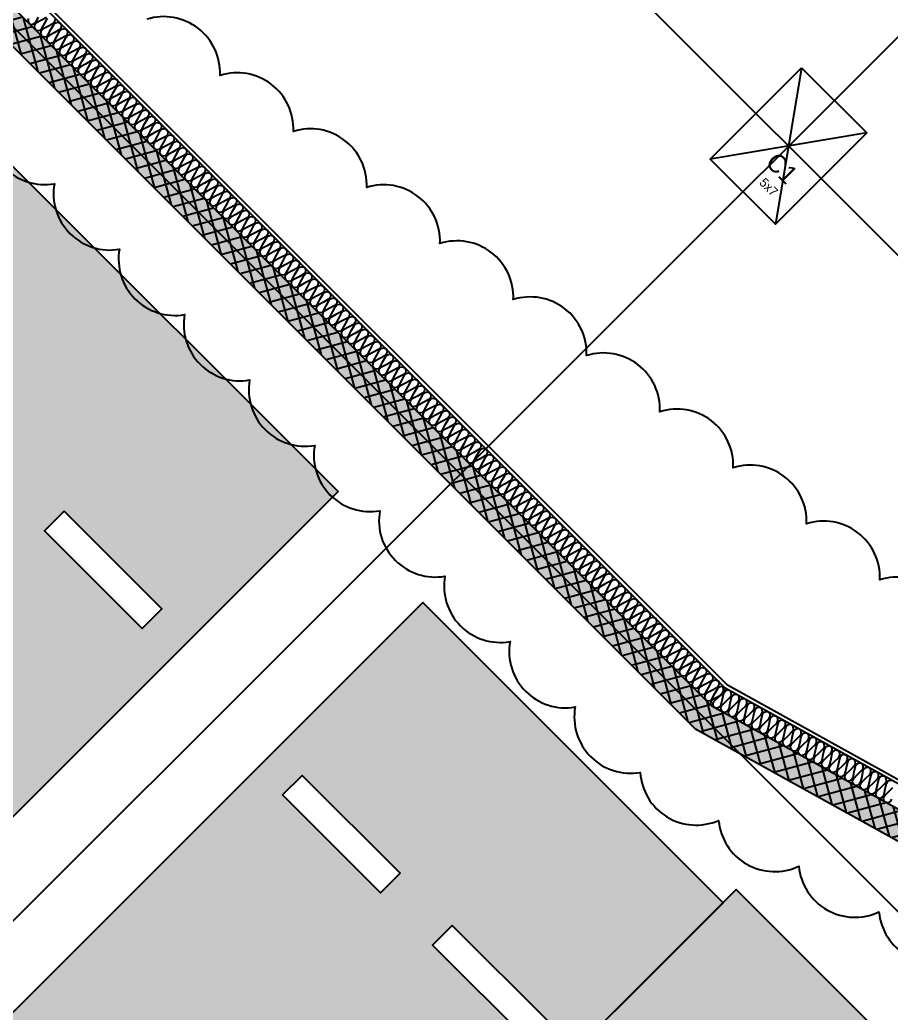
# Model space of a CAD drawing. Header units: millimetres. Extents: x -21000 to 567700, y 435000 to 850800.
# Drawn here: x 254553 to 259273, y 565838 to 571222 of the extents above; entities that cross this region are included whole.
import ezdxf
from ezdxf.xclip import XClip

# ---------------------------------------------------------------- set-up
doc = ezdxf.new("R2010")
doc.units = ezdxf.units.MM
doc.header["$LTSCALE"] = 700
doc.header["$XCLIPFRAME"] = 2
doc.linetypes.add('AB_Pbase$0$주차장기둥$0$CEN', pattern=[62, 60, -1, 0, -1])
doc.linetypes.add('HIDDEN', pattern=[9.525, 6.35, -3.175])
doc.layers.get('0').update_dxf_attribs({"color": 2})
doc.layers.get('Defpoints').update_dxf_attribs({"color": 171})
for name, color, linetype in [('AB_Pbase$0$AA-XXXX-CNTL', 1, 'Continuous'), ('AB_Pbase$0$ELE8', 8, 'Continuous'), ('AB_Pbase$0$FIN', 6, 'Continuous'), ('AB_Pbase$0$INS', 8, 'Continuous'), ('AB_Pbase$0$WAL', 3, 'Continuous'), ('AB_Pbase$0$경량벽체 세대창고 모듈', 4, 'HIDDEN'), ('AB_Pbase$0$주차-sol', 254, 'Continuous'), ('AB_Pbase$0$주차-일반', 9, 'Continuous'), ('AB_Pbase$0$주차-확장', 7, 'Continuous'), ('AB_Pbase$0$주차장기둥$0$CEN_P', 244, 'AB_Pbase$0$주차장기둥$0$CEN')]:
    doc.layers.add(name, color=color, linetype=linetype)
doc.layers.add('AB_Pbase$0$주차장기둥$0$DEFPOINT', color=247, linetype='Continuous', plot=False)
doc.styles.add('AB_Pbase$0$주차장기둥$0$맑은 고딕', font='')
doc.styles.get('AB_Pbase$0$주차장기둥$0$맑은 고딕').set_extended_font_data('Dotum')

# ---------------------------------------------------------------- blocks, each defined once
blk = doc.blocks.new('AB_Pbase$0$주차장기둥$0$cen 2bl 지하')
at = {"layer": 'AB_Pbase$0$주차장기둥$0$CEN_P', "color": 54}
for p, q in [((-130482.6, 82128.7), (39239.4, 33413)), ((-23918.9, 66627), (-42086.9, 3331.1))]:
    blk.add_line(p, q, dxfattribs=at)
blk = doc.blocks.new('AB_Pbase$0$주차장기둥$0$p기둥 5x7')
blk.add_lwpolyline([(-250, 350), (250, 350), (250, -350), (-250, -350)], close=True)
at = {"layer": 'AB_Pbase$0$주차장기둥$0$DEFPOINT'}
for p, q in [((250, 350), (-250, -350)), ((-250, 350), (250, -350))]:
    blk.add_line(p, q, dxfattribs=at)
at = {"layer": 'AB_Pbase$0$주차장기둥$0$DEFPOINT', "color": 6, "style": 'AB_Pbase$0$주차장기둥$0$맑은 고딕'}
for s, height, p in [('C1', 100, (-24.4, -160.2)), ('5x7', 50, (28.8, -258.5))]:
    blk.add_text(s, height=height, rotation=0, dxfattribs=at).set_placement(p)
blk = doc.blocks.new('AB_Pbase$0$주차장기둥')
for name, p, rotation in [('AB_Pbase$0$주차장기둥$0$cen 2bl 지하', (36991.8, -11666.7), 1.99999810188403), ('AB_Pbase$0$주차장기둥$0$p기둥 5x7', (7250.6, 40016.6), 345.9848215677913)]:
    blk.add_blockref(name, p, dxfattribs=dict(rotation=rotation))
blk = doc.blocks.new('AB_Pbase$0$주차일반')
at = {"layer": 'AB_Pbase$0$주차-sol'}
h = blk.add_hatch(color=254, dxfattribs=at)
h.dxf.hatch_style = 1
h.paths.add_polyline_path([(0, 0), (-2300, 0), (-2300, -5000), (0, -5000)])
h.paths.add_polyline_path([(-200, -3725), (-200, -3875), (-950, -3875), (-950, -3725)], flags=16)
h.paths.add_polyline_path([(-1350, -3725), (-1350, -3875), (-2100, -3875), (-2100, -3725)], flags=16)
at = {"layer": 'AB_Pbase$0$주차-일반', "color": 6}
for points in [[(0, 0), (0, -5000), (-2300, -5000), (-2300, 0)], [(-1350, -3875), (-1350, -3725), (-2100, -3725), (-2100, -3875)], [(-950, -3875), (-950, -3725), (-200, -3725), (-200, -3875)]]:
    blk.add_lwpolyline(points, close=True, dxfattribs=at)
blk = doc.blocks.new('AB_Pbase$0$주차확장')
at = {"layer": 'AB_Pbase$0$주차-sol'}
h = blk.add_hatch(color=252, dxfattribs=at)
h.paths.add_polyline_path([(1525, -3825), (2275, -3825), (2275, -3975), (1525, -3975)], flags=16)
edge = h.paths.add_edge_path()
edge.add_line((0, -5100), (2500, -5100))
edge.add_line((2500, -5100), (2500, 0))
edge.add_line((2500, 0), (0, 0))
edge.add_line((0, 0), (0, -5100))
h.paths.add_polyline_path([(225, -3975), (225, -3825), (975, -3825), (975, -3975)])
at = {"layer": 'AB_Pbase$0$주차-확장'}
blk.add_lwpolyline([(0, 0), (0, -5100), (2500, -5100), (2500, 0)], close=True, dxfattribs=at)
at = {"layer": 'AB_Pbase$0$주차-확장', "ltscale": 600}
for points in [[(975, -3975), (975, -3825), (225, -3825), (225, -3975)], [(1525, -3975), (1525, -3825), (2275, -3825), (2275, -3975)]]:
    blk.add_lwpolyline(points, close=True, dxfattribs=at)
blk = doc.blocks.new('AB_Pbase$0$pppaaa_1_1')
at = {"layer": 'AB_Pbase$0$주차-일반', "xscale": -1, "rotation": 134.9848186021626}
blk.add_blockref('AB_Pbase$0$주차일반', (254826.4, 562902.4), dxfattribs=at)
at = {"layer": 'AB_Pbase$0$주차-확장', "xscale": -1}
for p, rotation in [((250903, 566827.9), 134.9848194166802), ((254826.4, 562902.4), 134.9848186021626)]:
    blk.add_blockref('AB_Pbase$0$주차확장', p, dxfattribs=dict(at, rotation=rotation))
blk = doc.blocks.new('AB_Pbase')
at = {"layer": 'AB_Pbase$0$ELE8'}
h = blk.add_hatch(dxfattribs=at)
h.set_pattern_fill('NET', color=256, scale=20, angle=15.182184)
h.paths.add_polyline_path([(242568.3, 621077.2), (244588.7, 619957.3), (244661.4, 620088.5), (242509.8, 621281.1), (235027.7, 607783.1), (226424.5, 599184.4), (258210.1, 567381.9), (260268.4, 566241), (260341.1, 566372.2), (258301.3, 567502.9), (226636.7, 599184.4), (235148.7, 607691.9)])
h.paths.add_polyline_path([(247382.1, 630071), (247513.3, 629998.3), (244996.1, 625456.7), (246272.9, 624749), (245110.6, 622652.1), (244979.4, 622724.8), (246069, 624690.5), (244792, 625398.3)])
h.paths.add_polyline_path([(247988.2, 631164.3), (247876.7, 630963.1), (248007.8, 630890.4), (248119.4, 631091.6)])
h.paths.add_polyline_path([(255793.4, 631519.8), (255866.2, 631650.9), (250046.2, 634877.1), (248482.7, 632056.4), (248613.9, 631983.7), (250104.6, 634673.1)])
at = {"layer": 'AB_Pbase$0$경량벽체 세대창고 모듈'}
h = blk.add_hatch(dxfattribs=at)
h.set_pattern_fill('격자1', color=256)
h.set_pattern_definition([(360, (0, 0), (0, 1), []), (90, (0, 0), (-1, -1e-16), [])])
h.paths.add_polyline_path([(242568.3, 621077.2), (242641, 621208.4), (242509.8, 621281.1), (235027.7, 607783.1), (226424.5, 599184.4), (258210.1, 567381.9), (260268.4, 566241), (260341.1, 566372.2), (258301.3, 567502.9), (226636.7, 599184.4), (235148.7, 607691.9)])
h.paths.add_polyline_path([(247382.1, 630071), (247513.3, 629998.3), (244996.1, 625456.7), (246272.9, 624749), (245110.6, 622652.1), (244979.4, 622724.8), (246069, 624690.5), (244792, 625398.3)])
h.paths.add_polyline_path([(247988.2, 631164.3), (247876.7, 630963.1), (248007.8, 630890.4), (248119.4, 631091.6)])
h.paths.add_polyline_path([(255793.4, 631519.8), (255866.2, 631650.9), (250046.2, 634877.1), (248482.7, 632056.4), (248613.9, 631983.7), (250104.6, 634673.1)])
at = {"layer": 'AB_Pbase$0$AA-XXXX-CNTL'}
blk.add_line((263204.2, 562491.4), (221582.1, 604135.4), dxfattribs=at)
at = {"layer": 'AB_Pbase$0$FIN'}
for p, q in [((258374.3, 567599.7), (254615.6, 571360.4)), ((258386.4, 567615.8), (254625.7, 571378.5)), ((260321.5, 566543.2), (258386.4, 567615.8)), ((260329.3, 566516), (258374.3, 567599.7))]:
    blk.add_line(p, q, dxfattribs=at)
at = {"layer": 'AB_Pbase$0$INS'}
for points in [[(254600.2, 571229.8), (254596.8, 571216.2), (254602.7, 571203.5), (254615.5, 571197.5), (254629.9, 571200.1), (254639.2, 571209.4), (254654.1, 571237)], [(254698.6, 571234.8), (254671, 571220), (254643.5, 571205.1), (254634.1, 571195.8), (254630.7, 571182.2), (254636.7, 571169.5), (254649.4, 571163.6), (254663.8, 571166.1), (254673.1, 571175.4), (254688, 571203), (254702.9, 571230.6)], [(254744.4, 571224.6), (254741.9, 571210.2), (254732.6, 571200.9), (254705, 571186), (254677.4, 571171.2), (254668.1, 571161.9), (254664.7, 571148.3), (254670.6, 571135.6), (254683.3, 571129.6), (254697.7, 571132.2), (254707.1, 571141.5), (254721.9, 571169.1), (254736.8, 571196.6), (254746.1, 571206), (254759.7, 571209.4), (254772.4, 571203.4), (254778.4, 571190.7), (254775.8, 571176.3), (254766.5, 571166.9), (254738.9, 571152.1), (254711.3, 571137.2), (254702, 571127.9), (254698.6, 571114.3), (254704.5, 571101.6), (254717.2, 571095.7), (254731.7, 571098.2), (254741, 571107.5), (254755.9, 571135.1), (254770.7, 571162.7), (254780.1, 571172), (254793.6, 571175.4), (254806.4, 571169.5), (254812.3, 571156.7), (254809.8, 571142.3), (254800.4, 571133), (254772.8, 571118.1), (254745.3, 571103.3), (254735.9, 571094), (254732.5, 571080.4), (254738.5, 571067.7), (254751.2, 571061.7), (254765.6, 571064.3), (254774.9, 571073.6), (254789.8, 571101.2), (254804.7, 571128.7), (254814, 571138.1), (254827.6, 571141.5), (254840.3, 571135.5), (254846.2, 571122.8), (254843.7, 571108.4), (254834.3, 571099), (254806.8, 571084.2), (254779.2, 571069.3), (254769.8, 571060), (254766.5, 571046.4), (254772.4, 571033.7), (254785.1, 571027.8), (254799.5, 571030.3), (254808.9, 571039.6), (254823.7, 571067.2), (254838.6, 571094.8), (254847.9, 571104.1), (254861.5, 571107.5), (254874.2, 571101.6), (254880.2, 571088.8), (254877.6, 571074.4), (254868.3, 571065.1), (254840.7, 571050.2), (254813.1, 571035.4), (254803.8, 571026.1), (254800.4, 571012.5), (254806.3, 570999.8), (254819, 570993.8), (254833.5, 570996.4), (254842.8, 571005.7), (254857.7, 571033.3), (254872.5, 571060.8), (254881.9, 571070.2), (254895.4, 571073.6), (254908.2, 571067.6), (254914.1, 571054.9), (254911.5, 571040.5), (254902.2, 571031.1), (254874.6, 571016.3), (254847, 571001.4), (254837.7, 570992.1), (254834.3, 570978.5), (254840.3, 570965.8), (254853, 570959.9), (254867.4, 570962.4), (254876.7, 570971.7), (254891.6, 570999.3), (254906.5, 571026.9), (254915.8, 571036.2), (254929.4, 571039.6), (254942.1, 571033.7), (254948, 571020.9), (254945.5, 571006.5), (254936.1, 570997.2), (254908.6, 570982.3), (254881, 570967.5), (254871.6, 570958.2), (254868.2, 570944.6), (254874.2, 570931.9), (254886.9, 570925.9), (254901.3, 570928.5), (254910.7, 570937.8), (254925.5, 570965.4), (254940.4, 570992.9), (254949.7, 571002.3), (254963.3, 571005.7), (254976, 570999.7), (254982, 570987), (254979.4, 570972.6), (254970.1, 570963.2), (254942.5, 570948.4), (254914.9, 570933.5), (254905.6, 570924.2), (254902.2, 570910.6), (254908.1, 570897.9), (254920.8, 570892), (254935.3, 570894.5), (254944.6, 570903.8), (254959.5, 570931.4), (254974.3, 570959), (254983.7, 570968.3), (254997.2, 570971.7), (255010, 570965.8), (255015.9, 570953), (255013.3, 570938.6), (255004, 570929.3), (254976.4, 570914.4), (254948.8, 570899.6), (254939.5, 570890.3), (254936.1, 570876.7), (254942, 570864), (254954.8, 570858), (254969.2, 570860.6), (254978.5, 570869.9), (254993.4, 570897.5), (255008.2, 570925), (255017.6, 570934.4), (255031.2, 570937.8), (255043.9, 570931.8), (255049.8, 570919.1), (255047.3, 570904.7), (255037.9, 570895.3), (255010.4, 570880.5), (254982.8, 570865.6), (254973.4, 570856.3), (254970, 570842.7), (254976, 570830), (254988.7, 570824.1), (255003.1, 570826.6), (255012.5, 570835.9), (255027.3, 570863.5), (255042.2, 570891.1), (255051.5, 570900.4), (255065.1, 570903.8), (255077.8, 570897.9), (255083.8, 570885.1), (255081.2, 570870.7), (255071.9, 570861.4), (255044.3, 570846.5), (255016.7, 570831.7), (255007.4, 570822.4), (255004, 570808.8), (255009.9, 570796.1), (255022.6, 570790.1), (255037.1, 570792.7), (255046.4, 570802), (255061.3, 570829.6), (255076.1, 570857.1), (255085.5, 570866.5), (255099, 570869.9), (255111.8, 570863.9), (255117.7, 570851.2), (255115.1, 570836.8), (255105.8, 570827.4), (255078.2, 570812.6), (255050.6, 570797.7), (255041.3, 570788.4), (255037.9, 570774.8), (255043.8, 570762.1), (255056.6, 570756.2), (255071, 570758.7), (255080.3, 570768), (255095.2, 570795.6), (255110, 570823.2), (255119.4, 570832.5), (255133, 570835.9), (255145.7, 570830), (255151.6, 570817.2), (255149.1, 570802.8), (255139.7, 570793.5), (255112.2, 570778.6), (255084.6, 570763.8), (255075.2, 570754.5), (255071.8, 570740.9), (255077.8, 570728.2), (255090.5, 570722.2), (255104.9, 570724.8), (255114.3, 570734.1), (255129.1, 570761.7), (255144, 570789.2), (255153.3, 570798.6), (255166.9, 570802), (255179.6, 570796), (255185.6, 570783.3), (255183, 570768.9), (255173.7, 570759.5), (255146.1, 570744.7), (255118.5, 570729.8), (255109.2, 570720.5), (255105.8, 570706.9), (255111.7, 570694.2), (255124.4, 570688.3), (255138.9, 570690.8), (255148.2, 570700.1), (255163.1, 570727.7), (255177.9, 570755.3), (255187.2, 570764.6), (255200.8, 570768), (255213.6, 570762.1), (255219.5, 570749.3), (255216.9, 570734.9), (255207.6, 570725.6), (255180, 570710.7), (255152.4, 570695.9), (255143.1, 570686.6), (255139.7, 570673), (255145.6, 570660.3), (255158.4, 570654.3), (255172.8, 570656.9), (255182.1, 570666.2), (255197, 570693.8), (255211.8, 570721.3), (255221.2, 570730.7), (255234.8, 570734.1), (255247.5, 570728.1), (255253.4, 570715.4), (255250.9, 570701), (255241.5, 570691.6), (255214, 570676.8), (255186.4, 570661.9), (255177, 570652.6), (255173.6, 570639), (255179.6, 570626.3), (255192.3, 570620.4), (255206.7, 570622.9), (255216.1, 570632.2), (255230.9, 570659.8), (255245.8, 570687.4), (255255.1, 570696.7), (255268.7, 570700.1), (255281.4, 570694.2), (255287.4, 570681.4), (255284.8, 570667), (255275.5, 570657.7), (255247.9, 570642.8), (255220.3, 570628), (255211, 570618.7), (255207.6, 570605.1), (255213.5, 570592.4), (255226.2, 570586.4), (255240.7, 570589), (255250, 570598.3), (255264.9, 570625.9), (255279.7, 570653.4), (255289, 570662.8), (255302.6, 570666.2), (255315.3, 570660.2), (255321.3, 570647.5), (255318.7, 570633.1), (255309.4, 570623.7), (255281.8, 570608.9), (255254.2, 570594), (255244.9, 570584.7), (255241.5, 570571.1), (255247.4, 570558.4), (255260.2, 570552.5), (255274.6, 570555), (255283.9, 570564.3), (255298.8, 570591.9), (255313.6, 570619.5), (255323, 570628.8), (255336.6, 570632.2), (255349.3, 570626.3), (255355.2, 570613.5), (255352.7, 570599.1), (255343.3, 570589.8), (255315.7, 570574.9), (255288.2, 570560.1), (255278.8, 570550.8), (255275.4, 570537.2), (255281.4, 570524.5), (255294.1, 570518.5), (255308.5, 570521.1), (255317.9, 570530.4), (255332.7, 570558), (255347.6, 570585.5), (255356.9, 570594.9), (255370.5, 570598.3), (255383.2, 570592.3), (255389.1, 570579.6), (255386.6, 570565.2), (255377.3, 570555.8), (255349.7, 570541), (255322.1, 570526.1), (255312.8, 570516.8), (255309.4, 570503.2), (255315.3, 570490.5), (255328, 570484.6), (255342.5, 570487.1), (255351.8, 570496.4), (255366.6, 570524), (255381.5, 570551.6), (255390.8, 570560.9), (255404.4, 570564.3), (255417.1, 570558.4), (255423.1, 570545.6), (255420.5, 570531.2), (255411.2, 570521.9), (255383.6, 570507), (255356, 570492.2), (255346.7, 570482.9), (255343.3, 570469.3), (255349.2, 570456.6), (255362, 570450.6), (255376.4, 570453.2), (255385.7, 570462.5), (255400.6, 570490.1), (255415.4, 570517.6), (255424.8, 570527), (255438.3, 570530.4), (255451.1, 570524.4), (255457, 570511.7), (255454.5, 570497.3), (255445.1, 570487.9), (255417.5, 570473.1), (255390, 570458.2), (255380.6, 570448.9), (255377.2, 570435.3), (255383.2, 570422.6), (255395.9, 570416.7), (255410.3, 570419.2), (255419.7, 570428.5), (255434.5, 570456.1), (255449.4, 570483.7), (255458.7, 570493), (255472.3, 570496.4), (255485, 570490.5), (255490.9, 570477.7), (255488.4, 570463.3), (255479.1, 570454), (255451.5, 570439.1), (255423.9, 570424.3), (255414.6, 570415), (255411.2, 570401.4), (255417.1, 570388.7), (255429.8, 570382.7), (255444.3, 570385.3), (255453.6, 570394.6), (255468.4, 570422.2), (255483.3, 570449.7), (255492.6, 570459.1), (255506.2, 570462.5), (255518.9, 570456.5), (255524.9, 570443.8), (255522.3, 570429.4), (255513, 570420), (255485.4, 570405.2), (255457.8, 570390.3), (255448.5, 570381), (255445.1, 570367.4), (255451, 570354.7), (255463.8, 570348.8), (255478.2, 570351.3), (255487.5, 570360.6), (255502.4, 570388.2), (255517.2, 570415.8), (255526.6, 570425.1), (255540.1, 570428.5), (255552.9, 570422.6), (255558.8, 570409.8), (255556.3, 570395.4), (255546.9, 570386.1), (255519.3, 570371.2), (255491.8, 570356.4), (255482.4, 570347.1), (255479, 570333.5), (255485, 570320.8), (255497.7, 570314.8), (255512.1, 570317.4), (255521.5, 570326.7), (255536.3, 570354.3), (255551.2, 570381.8), (255560.5, 570391.2), (255574.1, 570394.6), (255586.8, 570388.6), (255592.7, 570375.9), (255590.2, 570361.5), (255580.9, 570352.1), (255553.3, 570337.3), (255525.7, 570322.4), (255516.4, 570313.1), (255513, 570299.5), (255518.9, 570286.8), (255531.6, 570280.9), (255546, 570283.4), (255555.4, 570292.7), (255570.2, 570320.3), (255585.1, 570347.9), (255594.4, 570357.2), (255608, 570360.6), (255620.7, 570354.7), (255626.7, 570341.9), (255624.1, 570327.5), (255614.8, 570318.2), (255587.2, 570303.3), (255559.6, 570288.5), (255550.3, 570279.2), (255546.9, 570265.6), (255552.8, 570252.9), (255565.6, 570246.9), (255580, 570249.5), (255589.3, 570258.8), (255604.2, 570286.4), (255619, 570313.9), (255628.4, 570323.3), (255641.9, 570326.7), (255654.7, 570320.7), (255660.6, 570308), (255658.1, 570293.6), (255648.7, 570284.2), (255621.1, 570269.4), (255593.6, 570254.5), (255584.2, 570245.2), (255580.8, 570231.6), (255586.8, 570218.9), (255599.5, 570213), (255613.9, 570215.5), (255623.2, 570224.8), (255638.1, 570252.4), (255653, 570280), (255662.3, 570289.3), (255675.9, 570292.7), (255688.6, 570286.8), (255694.5, 570274), (255692, 570259.6), (255682.7, 570250.3), (255655.1, 570235.4), (255627.5, 570220.6), (255618.2, 570211.3), (255614.8, 570197.7), (255620.7, 570185), (255633.4, 570179), (255647.8, 570181.6), (255657.2, 570190.9), (255672, 570218.5), (255686.9, 570246), (255696.2, 570255.4), (255709.8, 570258.8), (255722.5, 570252.8), (255728.5, 570240.1), (255725.9, 570225.7), (255716.6, 570216.3), (255689, 570201.5), (255661.4, 570186.6), (255652.1, 570177.3), (255648.7, 570163.7), (255654.6, 570151), (255667.3, 570145.1), (255681.8, 570147.6), (255691.1, 570156.9), (255706, 570184.5), (255720.8, 570212.1), (255730.2, 570221.4), (255743.7, 570224.8), (255756.5, 570218.9), (255762.4, 570206.1), (255759.9, 570191.7), (255750.5, 570182.4), (255722.9, 570167.5), (255695.4, 570152.7), (255686, 570143.4), (255682.6, 570129.8), (255688.6, 570117.1), (255701.3, 570111.1), (255715.7, 570113.7), (255725, 570123), (255739.9, 570150.6), (255754.8, 570178.1), (255764.1, 570187.5), (255777.7, 570190.9), (255790.4, 570184.9), (255796.3, 570172.2), (255793.8, 570157.8), (255784.4, 570148.4), (255756.9, 570133.6), (255729.3, 570118.7), (255719.9, 570109.4), (255716.6, 570095.8), (255722.5, 570083.1), (255735.2, 570077.2), (255749.6, 570079.7), (255759, 570089), (255773.8, 570116.6), (255788.7, 570144.2), (255798, 570153.5), (255811.6, 570156.9), (255824.3, 570151), (255830.3, 570138.2), (255827.7, 570123.8), (255818.4, 570114.5), (255790.8, 570099.6), (255763.2, 570084.8), (255753.9, 570075.5), (255750.5, 570061.9), (255756.4, 570049.2), (255769.1, 570043.2), (255783.6, 570045.8), (255792.9, 570055.1), (255807.8, 570082.7), (255822.6, 570110.2), (255832, 570119.6), (255845.5, 570123), (255858.3, 570117), (255864.2, 570104.3), (255861.6, 570089.9), (255852.3, 570080.5), (255824.7, 570065.7), (255797.1, 570050.8), (255787.8, 570041.5), (255784.4, 570027.9), (255790.4, 570015.2), (255803.1, 570009.3), (255817.5, 570011.8), (255826.8, 570021.1), (255841.7, 570048.7), (255856.6, 570076.3), (255865.9, 570085.6), (255879.5, 570089), (255892.2, 570083.1), (255898.1, 570070.3), (255895.6, 570055.9), (255886.2, 570046.6), (255858.7, 570031.7), (255831.1, 570016.9), (255821.7, 570007.6), (255818.3, 569994), (255824.3, 569981.3), (255837, 569975.3), (255851.4, 569977.9), (255860.8, 569987.2), (255875.6, 570014.8), (255890.5, 570042.3), (255899.8, 570051.7), (255913.4, 570055.1), (255926.1, 570049.1), (255932.1, 570036.4), (255929.5, 570022), (255920.2, 570012.6), (255892.6, 569997.8), (255865, 569982.9), (255855.7, 569973.6), (255852.3, 569960), (255858.2, 569947.3), (255870.9, 569941.4), (255885.4, 569943.9), (255894.7, 569953.2), (255909.6, 569980.8), (255924.4, 570008.4), (255933.8, 570017.7), (255947.3, 570021.1), (255960.1, 570015.2), (255966, 570002.4), (255963.4, 569988), (255954.1, 569978.7), (255926.5, 569963.8), (255898.9, 569949), (255889.6, 569939.7), (255886.2, 569926.1), (255892.1, 569913.4), (255904.9, 569907.4), (255919.3, 569910), (255928.6, 569919.3), (255943.5, 569946.9), (255958.3, 569974.4), (255967.7, 569983.8), (255981.3, 569987.2), (255994, 569981.2), (255999.9, 569968.5), (255997.4, 569954.1), (255988, 569944.7), (255960.5, 569929.9), (255932.9, 569915), (255923.5, 569905.7), (255920.1, 569892.1), (255926.1, 569879.4), (255938.8, 569873.5), (255953.2, 569876), (255962.6, 569885.3), (255977.4, 569912.9), (255992.3, 569940.5), (256001.6, 569949.8), (256015.2, 569953.2), (256027.9, 569947.3), (256033.9, 569934.5), (256031.3, 569920.1), (256022, 569910.8), (255994.4, 569895.9), (255966.8, 569881.1), (255957.5, 569871.8), (255954.1, 569858.2), (255960, 569845.5), (255972.7, 569839.5), (255987.2, 569842.1), (255996.5, 569851.4), (256011.4, 569879), (256026.2, 569906.5), (256035.5, 569915.9), (256049.1, 569919.3), (256061.9, 569913.3), (256067.8, 569900.6), (256065.2, 569886.2), (256055.9, 569876.8), (256028.3, 569862), (256000.7, 569847.1), (255991.4, 569837.8), (255988, 569824.2), (255993.9, 569811.5), (256006.7, 569805.6), (256021.1, 569808.1), (256030.4, 569817.4), (256045.3, 569845), (256060.1, 569872.6), (256069.5, 569881.9), (256083.1, 569885.3), (256095.8, 569879.4), (256101.7, 569866.6), (256099.2, 569852.2), (256089.8, 569842.9), (256062.3, 569828), (256034.7, 569813.2), (256025.3, 569803.9), (256021.9, 569790.3), (256027.9, 569777.6), (256040.6, 569771.6), (256055, 569774.2), (256064.4, 569783.5), (256079.2, 569811.1), (256094.1, 569838.6), (256103.4, 569848), (256117, 569851.4), (256129.7, 569845.4), (256135.7, 569832.7), (256133.1, 569818.3), (256123.8, 569808.9), (256096.2, 569794.1), (256068.6, 569779.2), (256059.3, 569769.9), (256055.9, 569756.3), (256061.8, 569743.6), (256074.5, 569737.7), (256089, 569740.2), (256098.3, 569749.5), (256113.2, 569777.1), (256128, 569804.7), (256137.3, 569814), (256150.9, 569817.4), (256163.6, 569811.5), (256169.6, 569798.7), (256167, 569784.3), (256157.7, 569775), (256130.1, 569760.1), (256102.5, 569745.3), (256093.2, 569736), (256089.8, 569722.4), (256095.7, 569709.7), (256108.5, 569703.7), (256122.9, 569706.3), (256132.2, 569715.6), (256147.1, 569743.2), (256161.9, 569770.7), (256171.3, 569780.1), (256184.9, 569783.5), (256197.6, 569777.5), (256203.5, 569764.8), (256201, 569750.4), (256191.6, 569741), (256164.1, 569726.2), (256136.5, 569711.3), (256127.1, 569702), (256123.7, 569688.4), (256129.7, 569675.7), (256142.4, 569669.8), (256156.8, 569672.3), (256166.2, 569681.6), (256181, 569709.2), (256195.9, 569736.8), (256205.2, 569746.1), (256218.8, 569749.5), (256231.5, 569743.6), (256237.5, 569730.8), (256234.9, 569716.4), (256225.6, 569707.1), (256198, 569692.2), (256170.4, 569677.4), (256161.1, 569668.1), (256157.7, 569654.5), (256163.6, 569641.8), (256176.3, 569635.8), (256190.8, 569638.4), (256200.1, 569647.7), (256214.9, 569675.3), (256229.8, 569702.8), (256239.1, 569712.2), (256252.7, 569715.6), (256265.4, 569709.6), (256271.4, 569696.9), (256268.8, 569682.5), (256259.5, 569673.1), (256231.9, 569658.3), (256204.3, 569643.4), (256195, 569634.1), (256191.6, 569620.5), (256197.5, 569607.8), (256210.3, 569601.9), (256224.7, 569604.4), (256234, 569613.7), (256248.9, 569641.3), (256263.7, 569668.9), (256273.1, 569678.2), (256286.7, 569681.6), (256299.4, 569675.7), (256305.3, 569662.9), (256302.8, 569648.5), (256293.4, 569639.2), (256265.8, 569624.3), (256238.3, 569609.5), (256228.9, 569600.2), (256225.5, 569586.6), (256231.5, 569573.9), (256244.2, 569567.9), (256258.6, 569570.5), (256268, 569579.8), (256282.8, 569607.4), (256297.7, 569634.9), (256307, 569644.3), (256320.6, 569647.7), (256333.3, 569641.7), (256339.2, 569629), (256336.7, 569614.6), (256327.4, 569605.2), (256299.8, 569590.4), (256272.2, 569575.5), (256262.9, 569566.2), (256259.5, 569552.6), (256265.4, 569539.9), (256278.1, 569534), (256292.6, 569536.5), (256301.9, 569545.8), (256316.7, 569573.4), (256331.6, 569601), (256340.9, 569610.3), (256354.5, 569613.7), (256367.2, 569607.8), (256373.2, 569595), (256370.6, 569580.6), (256361.3, 569571.3), (256333.7, 569556.4), (256306.1, 569541.6), (256296.8, 569532.3), (256293.4, 569518.7), (256299.3, 569506), (256312.1, 569500), (256326.5, 569502.6), (256335.8, 569511.9), (256350.7, 569539.5), (256365.5, 569567), (256374.9, 569576.4), (256388.4, 569579.8), (256401.2, 569573.8), (256407.1, 569561.1), (256404.6, 569546.7), (256395.2, 569537.3), (256367.6, 569522.5), (256340.1, 569507.6), (256330.7, 569498.3), (256327.3, 569484.7), (256333.3, 569472), (256346, 569466.1), (256360.4, 569468.6), (256369.8, 569477.9), (256384.6, 569505.5), (256399.5, 569533.1), (256408.8, 569542.4), (256422.4, 569545.8), (256435.1, 569539.9), (256441, 569527.1), (256438.5, 569512.7), (256429.2, 569503.4), (256401.6, 569488.5), (256374, 569473.7), (256364.7, 569464.4), (256361.3, 569450.8), (256367.2, 569438.1), (256379.9, 569432.1), (256394.3, 569434.7), (256403.7, 569444), (256418.5, 569471.6), (256433.4, 569499.1), (256442.7, 569508.5), (256456.3, 569511.9), (256469, 569505.9), (256475, 569493.2), (256472.4, 569478.8), (256463.1, 569469.4), (256435.5, 569454.6), (256407.9, 569439.7), (256398.6, 569430.4), (256395.2, 569416.8), (256401.1, 569404.1), (256413.9, 569398.2), (256428.3, 569400.7), (256437.6, 569410), (256452.5, 569437.6), (256467.3, 569465.2), (256476.7, 569474.5), (256490.2, 569477.9), (256503, 569472), (256508.9, 569459.2), (256506.4, 569444.8), (256497, 569435.5), (256469.4, 569420.6), (256441.9, 569405.8), (256432.5, 569396.5), (256429.1, 569382.9), (256435.1, 569370.2), (256447.8, 569364.2), (256462.2, 569366.8), (256471.6, 569376.1), (256486.4, 569403.7), (256501.3, 569431.2), (256510.6, 569440.6), (256524.2, 569444), (256536.9, 569438), (256542.8, 569425.3), (256540.3, 569410.9), (256531, 569401.5), (256503.4, 569386.7), (256475.8, 569371.8), (256466.5, 569362.5), (256463.1, 569348.9), (256469, 569336.2), (256481.7, 569330.3), (256496.1, 569332.8), (256505.5, 569342.1), (256520.3, 569369.7), (256535.2, 569397.3), (256544.5, 569406.6), (256558.1, 569410), (256570.8, 569404.1), (256576.8, 569391.3), (256574.2, 569376.9), (256564.9, 569367.6), (256537.3, 569352.7), (256509.7, 569337.9), (256500.4, 569328.6), (256497, 569315), (256502.9, 569302.3), (256515.7, 569296.3), (256530.1, 569298.9), (256539.4, 569308.2), (256554.3, 569335.8), (256569.1, 569363.3), (256578.5, 569372.7), (256592, 569376.1), (256604.8, 569370.1), (256610.7, 569357.4), (256608.2, 569343), (256598.8, 569333.6), (256571.2, 569318.8), (256543.7, 569303.9), (256534.3, 569294.6), (256530.9, 569281), (256536.9, 569268.3), (256549.6, 569262.4), (256564, 569264.9), (256573.3, 569274.2), (256588.2, 569301.8), (256603.1, 569329.4), (256612.4, 569338.7), (256626, 569342.1), (256638.7, 569336.2), (256644.6, 569323.4), (256642.1, 569309), (256632.8, 569299.7), (256605.2, 569284.8), (256577.6, 569270), (256568.3, 569260.7), (256564.9, 569247.1), (256570.8, 569234.4), (256583.5, 569228.4), (256597.9, 569231), (256607.3, 569240.3), (256622.1, 569267.9), (256637, 569295.4), (256646.3, 569304.8), (256659.9, 569308.2), (256672.6, 569302.2), (256678.6, 569289.5), (256676, 569275.1), (256666.7, 569265.7), (256639.1, 569250.9), (256611.5, 569236), (256602.2, 569226.7), (256598.8, 569213.1), (256604.7, 569200.4), (256617.4, 569194.5), (256631.9, 569197), (256641.2, 569206.3), (256656.1, 569233.9), (256670.9, 569261.5), (256680.3, 569270.8), (256693.8, 569274.2), (256706.6, 569268.3), (256712.5, 569255.5), (256710, 569241.1), (256700.6, 569231.8), (256673, 569216.9), (256645.5, 569202.1), (256636.1, 569192.8), (256632.7, 569179.2), (256638.7, 569166.5), (256651.4, 569160.5), (256665.8, 569163.1), (256675.1, 569172.4), (256690, 569200), (256704.9, 569227.5), (256714.2, 569236.9), (256727.8, 569240.3), (256740.5, 569234.3), (256746.4, 569221.6), (256743.9, 569207.2), (256734.5, 569197.8), (256707, 569183), (256679.4, 569168.1), (256670, 569158.8), (256666.7, 569145.2), (256672.6, 569132.5), (256685.3, 569126.6), (256699.7, 569129.1), (256709.1, 569138.4), (256723.9, 569166), (256738.8, 569193.6), (256748.1, 569202.9), (256761.7, 569206.3), (256774.4, 569200.4), (256780.4, 569187.6), (256777.8, 569173.2), (256768.5, 569163.9), (256740.9, 569149), (256713.3, 569134.2), (256704, 569124.9), (256700.6, 569111.3), (256706.5, 569098.6), (256719.2, 569092.6), (256733.7, 569095.2), (256743, 569104.5), (256757.9, 569132.1), (256772.7, 569159.6), (256782.1, 569169), (256795.6, 569172.3), (256808.4, 569166.4), (256814.3, 569153.7), (256811.7, 569139.3), (256802.4, 569129.9), (256774.8, 569115.1), (256747.2, 569100.2), (256737.9, 569090.9), (256734.5, 569077.3), (256740.5, 569064.6), (256753.2, 569058.7), (256767.6, 569061.2), (256776.9, 569070.5), (256791.8, 569098.1), (256806.7, 569125.7), (256816, 569135), (256829.6, 569138.4), (256842.3, 569132.5), (256848.2, 569119.7), (256845.7, 569105.3), (256836.3, 569096), (256808.8, 569081.1), (256781.2, 569066.3), (256771.8, 569057), (256768.4, 569043.4), (256774.4, 569030.7), (256787.1, 569024.7), (256801.5, 569027.3), (256810.9, 569036.6), (256825.7, 569064.2), (256840.6, 569091.7), (256849.9, 569101.1), (256863.5, 569104.4), (256876.2, 569098.5), (256882.2, 569085.8), (256879.6, 569071.4), (256870.3, 569062), (256842.7, 569047.2), (256815.1, 569032.3), (256805.8, 569023), (256802.4, 569009.4), (256808.3, 568996.7), (256821, 568990.8), (256835.5, 568993.3), (256844.8, 569002.6), (256859.7, 569030.2), (256874.5, 569057.8), (256883.9, 569067.1), (256897.4, 569070.5), (256910.2, 569064.6), (256916.1, 569051.8), (256913.5, 569037.4), (256904.2, 569028.1), (256876.6, 569013.2), (256849, 568998.4), (256839.7, 568989.1), (256836.3, 568975.5), (256842.2, 568962.8), (256855, 568956.8), (256869.4, 568959.3), (256878.7, 568968.7), (256893.6, 568996.3), (256908.4, 569023.8), (256917.8, 569033.2), (256931.4, 569036.5), (256944.1, 569030.6), (256950, 569017.9), (256947.5, 569003.5), (256938.1, 568994.1), (256910.6, 568979.3), (256883, 568964.4), (256873.6, 568955.1), (256870.2, 568941.5), (256876.2, 568928.8), (256888.9, 568922.9), (256903.3, 568925.4), (256912.7, 568934.7), (256927.5, 568962.3), (256942.4, 568989.9), (256951.7, 568999.2), (256965.3, 569002.6), (256978, 568996.7), (256984, 568983.9), (256981.4, 568969.5), (256972.1, 568960.2), (256944.5, 568945.3), (256916.9, 568930.5), (256907.6, 568921.2), (256904.2, 568907.6), (256910.1, 568894.9), (256922.8, 568888.9), (256937.3, 568891.4), (256946.6, 568900.8), (256961.5, 568928.4), (256976.3, 568955.9), (256985.6, 568965.3), (256999.2, 568968.6), (257012, 568962.7), (257017.9, 568950), (257015.3, 568935.6), (257006, 568926.2), (256978.4, 568911.4), (256950.8, 568896.5), (256941.5, 568887.2), (256938.1, 568873.6), (256944, 568860.9), (256956.8, 568855), (256971.2, 568857.5), (256980.5, 568866.8), (256995.4, 568894.4), (257010.2, 568922), (257019.6, 568931.3), (257033.2, 568934.7), (257045.9, 568928.8), (257051.8, 568916), (257049.3, 568901.6), (257039.9, 568892.3), (257012.4, 568877.4), (256984.8, 568862.6), (256975.4, 568853.3), (256972, 568839.7), (256978, 568827), (256990.7, 568821), (257005.1, 568823.5), (257014.5, 568832.9), (257029.3, 568860.5), (257044.2, 568888), (257053.5, 568897.4), (257067.1, 568900.7), (257079.8, 568894.8), (257085.8, 568882.1), (257083.2, 568867.7), (257073.9, 568858.3), (257046.3, 568843.5), (257018.7, 568828.6), (257009.4, 568819.3), (257006, 568805.7), (257011.9, 568793), (257024.6, 568787.1), (257039.1, 568789.6), (257048.4, 568798.9), (257063.3, 568826.5), (257078.1, 568854.1), (257087.4, 568863.4), (257101, 568866.8), (257113.7, 568860.9), (257119.7, 568848.1), (257117.1, 568833.7), (257107.8, 568824.4), (257080.2, 568809.5), (257052.6, 568794.7), (257043.3, 568785.4), (257039.9, 568771.8), (257045.8, 568759.1), (257058.6, 568753.1), (257073, 568755.6), (257082.3, 568765), (257097.2, 568792.6), (257112, 568820.1), (257121.4, 568829.5), (257135, 568832.8), (257147.7, 568826.9), (257153.6, 568814.2), (257151.1, 568799.8), (257141.7, 568790.4), (257114.2, 568775.6), (257086.6, 568760.7), (257077.2, 568751.4), (257073.8, 568737.8), (257079.8, 568725.1), (257092.5, 568719.2), (257106.9, 568721.7), (257116.3, 568731), (257131.1, 568758.6), (257146, 568786.2), (257155.3, 568795.5), (257168.9, 568798.9), (257181.6, 568793), (257187.6, 568780.2), (257185, 568765.8), (257175.7, 568756.5), (257148.1, 568741.6), (257120.5, 568726.8), (257111.2, 568717.5), (257107.8, 568703.9), (257113.7, 568691.2), (257126.4, 568685.2), (257140.9, 568687.7), (257150.2, 568697.1), (257165, 568724.7), (257179.9, 568752.2), (257189.2, 568761.6), (257202.8, 568764.9), (257215.5, 568759), (257221.5, 568746.3), (257218.9, 568731.9), (257209.6, 568722.5), (257182, 568707.7), (257154.4, 568692.8), (257145.1, 568683.5), (257141.7, 568669.9), (257147.6, 568657.2), (257160.4, 568651.3), (257174.8, 568653.8), (257184.1, 568663.1), (257199, 568690.7), (257213.8, 568718.3), (257223.2, 568727.6), (257236.8, 568731), (257249.5, 568725.1), (257255.4, 568712.3), (257252.9, 568697.9), (257243.5, 568688.6), (257215.9, 568673.7), (257188.4, 568658.9), (257179, 568649.6), (257175.6, 568636), (257181.6, 568623.2), (257194.3, 568617.3), (257208.7, 568619.8), (257218.1, 568629.2), (257232.9, 568656.8), (257247.8, 568684.3), (257257.1, 568693.7), (257270.7, 568697), (257283.4, 568691.1), (257289.3, 568678.4), (257286.8, 568664), (257277.5, 568654.6), (257249.9, 568639.8), (257222.3, 568624.9), (257213, 568615.6), (257209.6, 568602), (257215.5, 568589.3), (257228.2, 568583.4), (257242.7, 568585.9), (257252, 568595.2), (257266.8, 568622.8), (257281.7, 568650.4), (257291, 568659.7), (257304.6, 568663.1), (257317.3, 568657.2), (257323.3, 568644.4), (257320.7, 568630), (257311.4, 568620.7), (257283.8, 568605.8), (257256.2, 568591), (257246.9, 568581.7), (257243.5, 568568.1), (257249.4, 568555.3), (257262.2, 568549.4), (257276.6, 568551.9), (257285.9, 568561.3), (257300.8, 568588.9), (257315.6, 568616.4), (257325, 568625.8), (257338.5, 568629.1), (257351.3, 568623.2), (257357.2, 568610.5), (257354.7, 568596.1), (257345.3, 568586.7), (257317.7, 568571.9), (257290.2, 568557), (257280.8, 568547.7), (257277.4, 568534.1), (257283.4, 568521.4), (257296.1, 568515.5), (257310.5, 568518), (257319.9, 568527.3), (257334.7, 568554.9), (257349.6, 568582.5), (257358.9, 568591.8), (257372.5, 568595.2), (257385.2, 568589.3), (257391.1, 568576.5), (257388.6, 568562.1), (257379.3, 568552.8), (257351.7, 568537.9), (257324.1, 568523.1), (257314.8, 568513.8), (257311.4, 568500.2), (257317.3, 568487.4), (257330, 568481.5), (257344.4, 568484), (257353.8, 568493.4), (257368.6, 568521), (257383.5, 568548.5), (257392.8, 568557.9), (257406.4, 568561.2), (257419.1, 568555.3), (257425.1, 568542.6), (257422.5, 568528.2), (257413.2, 568518.8), (257385.6, 568504), (257358, 568489.1), (257348.7, 568479.8), (257345.3, 568466.2), (257351.2, 568453.5), (257364, 568447.6), (257378.4, 568450.1), (257387.7, 568459.4), (257402.6, 568487), (257417.4, 568514.6), (257426.8, 568523.9), (257440.3, 568527.3), (257453.1, 568521.4), (257459, 568508.6), (257456.5, 568494.2), (257447.1, 568484.9), (257419.5, 568470), (257392, 568455.2), (257382.6, 568445.9), (257379.2, 568432.3), (257385.2, 568419.5), (257397.9, 568413.6), (257412.3, 568416.1), (257421.7, 568425.5), (257436.5, 568453.1), (257451.4, 568480.6), (257460.7, 568490), (257474.3, 568493.3), (257487, 568487.4), (257492.9, 568474.7), (257490.4, 568460.3), (257481.1, 568450.9), (257453.5, 568436.1), (257425.9, 568421.2), (257416.6, 568411.9), (257413.2, 568398.3), (257419.1, 568385.6), (257431.8, 568379.7), (257446.2, 568382.2), (257455.6, 568391.5), (257470.4, 568419.1), (257485.3, 568446.7), (257494.6, 568456), (257508.2, 568459.4), (257520.9, 568453.5), (257526.9, 568440.7), (257524.3, 568426.3), (257515, 568417), (257487.4, 568402.1), (257459.8, 568387.3), (257450.5, 568378), (257447.1, 568364.4), (257453, 568351.6), (257465.8, 568345.7), (257480.2, 568348.2), (257489.5, 568357.6), (257504.4, 568385.2), (257519.2, 568412.7), (257528.6, 568422.1), (257542.1, 568425.4), (257554.9, 568419.5), (257560.8, 568406.8), (257558.3, 568392.4), (257548.9, 568383), (257521.3, 568368.2), (257493.8, 568353.3), (257484.4, 568344), (257481, 568330.4), (257487, 568317.7), (257499.7, 568311.8), (257514.1, 568314.3), (257523.4, 568323.6), (257538.3, 568351.2), (257553.2, 568378.8), (257562.5, 568388.1), (257576.1, 568391.5), (257588.8, 568385.6), (257594.7, 568372.8), (257592.2, 568358.4), (257582.9, 568349.1), (257555.3, 568334.2), (257527.7, 568319.4), (257518.4, 568310.1), (257515, 568296.5), (257520.9, 568283.7), (257533.6, 568277.8), (257548, 568280.3), (257557.4, 568289.7), (257572.2, 568317.3), (257587.1, 568344.8), (257596.4, 568354.2), (257610, 568357.5), (257622.7, 568351.6), (257628.7, 568338.9), (257626.1, 568324.5), (257616.8, 568315.1), (257589.2, 568300.3), (257561.6, 568285.4), (257552.3, 568276.1), (257548.9, 568262.5), (257554.8, 568249.8), (257567.5, 568243.9), (257582, 568246.4), (257591.3, 568255.7), (257606.2, 568283.3), (257621, 568310.9), (257630.4, 568320.2), (257643.9, 568323.6), (257656.7, 568317.7), (257662.6, 568304.9), (257660.1, 568290.5), (257650.7, 568281.2), (257623.1, 568266.3), (257595.6, 568251.5), (257586.2, 568242.2), (257582.8, 568228.6), (257588.8, 568215.8), (257601.5, 568209.9), (257615.9, 568212.4), (257625.2, 568221.8), (257640.1, 568249.4), (257655, 568276.9), (257664.3, 568286.3), (257677.9, 568289.6), (257690.6, 568283.7), (257696.5, 568271), (257694, 568256.6), (257684.6, 568247.2), (257657.1, 568232.4), (257629.5, 568217.5), (257620.1, 568208.2), (257616.8, 568194.6), (257622.7, 568181.9), (257635.4, 568176), (257649.8, 568178.5), (257659.2, 568187.8), (257674, 568215.4), (257688.9, 568243), (257698.2, 568252.3), (257711.8, 568255.7), (257724.5, 568249.8), (257730.5, 568237), (257727.9, 568222.6), (257718.6, 568213.3), (257691, 568198.4), (257663.4, 568183.6), (257654.1, 568174.3), (257650.7, 568160.7), (257656.6, 568147.9), (257669.3, 568142), (257683.8, 568144.5), (257693.1, 568153.9), (257708, 568181.5), (257722.8, 568209), (257732.2, 568218.4), (257745.7, 568221.7), (257758.5, 568215.8), (257764.4, 568203.1), (257761.8, 568188.6), (257752.5, 568179.3), (257724.9, 568164.5), (257697.3, 568149.6), (257688, 568140.3), (257684.6, 568126.7), (257690.6, 568114), (257703.3, 568108.1), (257717.7, 568110.6), (257727, 568119.9), (257741.9, 568147.5), (257756.8, 568175.1), (257766.1, 568184.4), (257779.7, 568187.8), (257792.4, 568181.9), (257798.3, 568169.1), (257795.8, 568154.7), (257786.4, 568145.4), (257758.9, 568130.5), (257731.3, 568115.7), (257721.9, 568106.4), (257718.5, 568092.8), (257724.5, 568080), (257737.2, 568074.1), (257751.6, 568076.6), (257761, 568086), (257775.8, 568113.6), (257790.7, 568141.1), (257800, 568150.5), (257813.6, 568153.8), (257826.3, 568147.9), (257832.3, 568135.2), (257829.7, 568120.7), (257820.4, 568111.4), (257792.8, 568096.6), (257765.2, 568081.7), (257755.9, 568072.4), (257752.5, 568058.8), (257758.4, 568046.1), (257771.1, 568040.2), (257785.6, 568042.7), (257794.9, 568052), (257809.8, 568079.6), (257824.6, 568107.2), (257834, 568116.5), (257847.5, 568119.9), (257860.3, 568114), (257866.2, 568101.2), (257863.6, 568086.8), (257854.3, 568077.5), (257826.7, 568062.6), (257799.1, 568047.8), (257789.8, 568038.5), (257786.4, 568024.9), (257792.3, 568012.1), (257805.1, 568006.2), (257819.5, 568008.7), (257828.8, 568018.1), (257843.7, 568045.7), (257858.5, 568073.2), (257867.9, 568082.6), (257881.5, 568085.9), (257894.2, 568080), (257900.1, 568067.3), (257897.6, 568052.8), (257888.2, 568043.5), (257860.7, 568028.7), (257833.1, 568013.8), (257823.7, 568004.5), (257820.3, 567990.9), (257826.3, 567978.2), (257839, 567972.3), (257853.4, 567974.8), (257862.8, 567984.1), (257877.6, 568011.7), (257892.5, 568039.3), (257901.8, 568048.6), (257915.4, 568052), (257928.1, 568046.1), (257934.1, 568033.3), (257931.5, 568018.9), (257922.2, 568009.6), (257894.6, 567994.7), (257867, 567979.9), (257857.7, 567970.6), (257854.3, 567957), (257860.2, 567944.2), (257872.9, 567938.3), (257887.4, 567940.8), (257896.7, 567950.2), (257911.6, 567977.8), (257926.4, 568005.3), (257935.7, 568014.7), (257949.3, 568018), (257962.1, 568012.1), (257968, 567999.4), (257965.4, 567984.9), (257956.1, 567975.6), (257928.5, 567960.8), (257900.9, 567945.9), (257891.6, 567936.6), (257888.2, 567923), (257894.1, 567910.3), (257906.9, 567904.4), (257921.3, 567906.9), (257930.6, 567916.2), (257945.5, 567943.8), (257960.3, 567971.4), (257969.7, 567980.7), (257983.3, 567984.1), (257996, 567978.2), (258001.9, 567965.4), (257999.4, 567951), (257990, 567941.7), (257962.5, 567926.8), (257934.9, 567912), (257925.5, 567902.7), (257922.1, 567889.1), (257928.1, 567876.3), (257940.8, 567870.4), (257955.2, 567872.9), (257964.6, 567882.3), (257979.4, 567909.9), (257994.3, 567937.4), (258003.6, 567946.8), (258017.2, 567950.1), (258029.9, 567944.2), (258035.9, 567931.5), (258033.3, 567917), (258024, 567907.7), (257996.4, 567892.9), (257968.8, 567878), (257959.5, 567868.7), (257956.1, 567855.1), (257962, 567842.4), (257974.7, 567836.5), (257989.2, 567839), (257998.5, 567848.3), (258013.4, 567875.9), (258028.2, 567903.5), (258037.5, 567912.8), (258051.1, 567916.2), (258063.8, 567910.3), (258069.8, 567897.5), (258067.2, 567883.1), (258057.9, 567873.8), (258030.3, 567858.9), (258002.7, 567844.1), (257993.4, 567834.8), (257990, 567821.2), (257995.9, 567808.4), (258008.7, 567802.5), (258023.1, 567805), (258032.4, 567814.4), (258047.3, 567842), (258062.1, 567869.5), (258071.5, 567878.9), (258085.1, 567882.2), (258097.8, 567876.3), (258103.7, 567863.6), (258101.2, 567849.1), (258091.8, 567839.8), (258064.3, 567825), (258036.7, 567810.1), (258027.3, 567800.8), (258023.9, 567787.2), (258029.9, 567774.5), (258042.6, 567768.6), (258057, 567771.1), (258066.4, 567780.4), (258081.2, 567808), (258096.1, 567835.6), (258105.4, 567844.9), (258119, 567848.3), (258131.7, 567842.4), (258137.6, 567829.6), (258135.1, 567815.2), (258125.8, 567805.9), (258098.2, 567791), (258070.6, 567776.2), (258061.3, 567766.9), (258057.9, 567753.3), (258063.8, 567740.5), (258076.5, 567734.6), (258091, 567737.1), (258100.3, 567746.5), (258115.1, 567774.1), (258130, 567801.6), (258139.3, 567811), (258152.9, 567814.3), (258165.6, 567808.4), (258171.6, 567795.7), (258169, 567781.2), (258159.7, 567771.9), (258132.1, 567757.1), (258104.5, 567742.2), (258095.2, 567732.9), (258091.8, 567719.3), (258097.7, 567706.6), (258110.5, 567700.7), (258124.9, 567703.2), (258134.2, 567712.5), (258149.1, 567740.1), (258163.9, 567767.7), (258173.3, 567777), (258186.9, 567780.4), (258199.6, 567774.5), (258205.5, 567761.7), (258203, 567747.3), (258193.6, 567738), (258166, 567723.1), (258138.5, 567708.3), (258129.1, 567699), (258125.7, 567685.4), (258131.7, 567672.6), (258144.4, 567666.7), (258158.8, 567669.2), (258168.2, 567678.6), (258183, 567706.1), (258197.9, 567733.7), (258207.2, 567743.1), (258220.8, 567746.4), (258233.5, 567740.5), (258239.4, 567727.8), (258236.9, 567713.3), (258227.6, 567704), (258200, 567689.2), (258172.4, 567674.3), (258163.1, 567665), (258159.7, 567651.4), (258165.6, 567638.7), (258178.3, 567632.8), (258192.8, 567635.3), (258202.1, 567644.6), (258216.9, 567672.2), (258231.8, 567699.8), (258241.1, 567709.1), (258254.7, 567712.5), (258267.4, 567706.6), (258273.4, 567693.8), (258270.8, 567679.4), (258261.5, 567670.1), (258233.9, 567655.2), (258206.3, 567640.4), (258197, 567631.1), (258193.6, 567617.5), (258199.5, 567604.7), (258212.3, 567598.8), (258226.7, 567601.3), (258236, 567610.7), (258250.9, 567638.2), (258265.7, 567665.8), (258275.1, 567675.2), (258288.6, 567678.5), (258301.4, 567672.6), (258307.3, 567659.9), (258304.8, 567645.4), (258295.4, 567636.1), (258267.8, 567621.3), (258240.3, 567606.4), (258230.9, 567597.1), (258227.5, 567583.5), (258233.5, 567570.8), (258246.2, 567564.9), (258260.6, 567567.4), (258270, 567576.7), (258284.8, 567604.3), (258299.7, 567631.9), (258309, 567641.2), (258322.6, 567644.6), (258335.3, 567638.7), (258341.2, 567625.9), (258338.7, 567611.5), (258329.4, 567602.2), (258301.8, 567587.3), (258274.2, 567572.5), (258264.9, 567563.2), (258261.5, 567549.6), (258267.4, 567536.8), (258280.1, 567530.9), (258294.5, 567533.4), (258303.9, 567542.8), (258318.7, 567570.3), (258333.6, 567597.9), (258342.9, 567607.3), (258356.5, 567610.6), (258369.2, 567604.7), (258375.2, 567592), (258372.6, 567577.5), (258363.3, 567568.2), (258335.7, 567553.4), (258308.1, 567538.5), (258298.8, 567529.2), (258295.4, 567515.6), (258301.3, 567502.9)], [(259275, 566997.5), (259268.6, 566985.9), (259256.5, 566978.9), (259242.6, 566981.1), (259233.4, 566991.7), (259231.9, 567006.3), (259238.3, 567017.9), (259260.7, 567039.7), (259283.1, 567061.6)], [(259279.8, 567097.7), (259265.9, 567099.9), (259252.7, 567093.5), (259246.3, 567082), (259239.7, 567051.4), (259233, 567020.8), (259226.6, 567009.2), (259214.5, 567002.2), (259200.6, 567004.4), (259191.4, 567015), (259189.9, 567029.6), (259196.3, 567041.1), (259218.7, 567063), (259241.1, 567084.9), (259247.5, 567096.4), (259247, 567110.4), (259237.8, 567121), (259223.9, 567123.2), (259210.8, 567116.8), (259204.4, 567105.2), (259197.7, 567074.6), (259191, 567044), (259184.6, 567032.5), (259172.5, 567025.5), (259158.6, 567027.7), (259149.4, 567038.3), (259147.9, 567052.8), (259154.3, 567064.4), (259176.7, 567086.3), (259199.1, 567108.1), (259205.5, 567119.7), (259205, 567133.7), (259195.8, 567144.3), (259181.9, 567146.5), (259168.8, 567140.1), (259162.4, 567128.5), (259155.7, 567097.9), (259149, 567067.3), (259142.6, 567055.8), (259130.5, 567048.8), (259116.7, 567051), (259107.4, 567061.6), (259105.9, 567076.1), (259112.3, 567087.7), (259134.7, 567109.5), (259157.1, 567131.4), (259163.5, 567143), (259163.1, 567156.9), (259153.8, 567167.5), (259140, 567169.7), (259126.8, 567163.3), (259120.4, 567151.8), (259113.7, 567121.2), (259107.1, 567090.6), (259100.7, 567079), (259088.5, 567072), (259074.7, 567074.2), (259065.5, 567084.8), (259063.9, 567099.4), (259070.3, 567110.9), (259092.7, 567132.8), (259115.2, 567154.7), (259121.6, 567166.2), (259121.1, 567180.2), (259111.9, 567190.8), (259098, 567193), (259084.8, 567186.6), (259078.4, 567175), (259071.7, 567144.4), (259065.1, 567113.8), (259058.7, 567102.3), (259046.6, 567095.3), (259032.7, 567097.5), (259023.5, 567108.1), (259021.9, 567122.7), (259028.3, 567134.2), (259050.8, 567156.1), (259073.2, 567178), (259079.6, 567189.5), (259079.1, 567203.5), (259069.9, 567214.1), (259056, 567216.3), (259042.8, 567209.9), (259036.4, 567198.3), (259029.8, 567167.7), (259023.1, 567137.1), (259016.7, 567125.6), (259004.6, 567118.6), (258990.7, 567120.8), (258981.5, 567131.4), (258980, 567145.9), (258986.4, 567157.5), (259008.8, 567179.4), (259031.2, 567201.2), (259037.6, 567212.8), (259037.1, 567226.8), (259027.9, 567237.4), (259014, 567239.6), (259000.9, 567233.1), (258994.5, 567221.6), (258987.8, 567191), (258981.1, 567160.4), (258974.7, 567148.8), (258962.6, 567141.8), (258948.7, 567144), (258939.5, 567154.6), (258938, 567169.2), (258944.4, 567180.7), (258966.8, 567202.6), (258989.2, 567224.5), (258995.6, 567236), (258995.1, 567250), (258985.9, 567260.6), (258972, 567262.8), (258958.9, 567256.4), (258952.5, 567244.9), (258945.8, 567214.3), (258939.1, 567183.7), (258932.7, 567172.1), (258920.6, 567165.1), (258906.7, 567167.3), (258897.5, 567177.9), (258896, 567192.5), (258902.4, 567204), (258924.8, 567225.9), (258947.2, 567247.8), (258953.6, 567259.3), (258953.1, 567273.3), (258943.9, 567283.9), (258930.1, 567286.1), (258916.9, 567279.7), (258910.5, 567268.1), (258903.8, 567237.5), (258897.1, 567206.9), (258890.7, 567195.4), (258878.6, 567188.4), (258864.8, 567190.6), (258855.5, 567201.2), (258854, 567215.7), (258860.4, 567227.3), (258882.8, 567249.2), (258905.2, 567271), (258911.6, 567282.6), (258911.2, 567296.6), (258901.9, 567307.2), (258888.1, 567309.4), (258874.9, 567302.9), (258868.5, 567291.4), (258861.8, 567260.8), (258855.2, 567230.2), (258848.8, 567218.7), (258836.7, 567211.6), (258822.8, 567213.9), (258813.6, 567224.4), (258812, 567239), (258818.4, 567250.6), (258840.8, 567272.4), (258863.3, 567294.3), (258869.7, 567305.9), (258869.2, 567319.8), (258860, 567330.4), (258846.1, 567332.6), (258832.9, 567326.2), (258826.5, 567314.7), (258819.9, 567284.1), (258813.2, 567253.5), (258806.8, 567241.9), (258794.7, 567234.9), (258780.8, 567237.1), (258771.6, 567247.7), (258770.1, 567262.3), (258776.5, 567273.8), (258798.9, 567295.7), (258821.3, 567317.6), (258827.7, 567329.1), (258827.2, 567343.1), (258818, 567353.7), (258804.1, 567355.9), (258790.9, 567349.5), (258784.5, 567337.9), (258777.9, 567307.3), (258771.2, 567276.7), (258764.8, 567265.2), (258752.7, 567258.2), (258738.8, 567260.4), (258729.6, 567271), (258728.1, 567285.6), (258734.5, 567297.1), (258756.9, 567319), (258779.3, 567340.9), (258785.7, 567352.4), (258785.2, 567366.4), (258776, 567377), (258762.1, 567379.2), (258749, 567372.8), (258742.6, 567361.2), (258735.9, 567330.6), (258729.2, 567300), (258722.8, 567288.5), (258710.7, 567281.5), (258696.8, 567283.7), (258687.6, 567294.3), (258686.1, 567308.8), (258692.5, 567320.4), (258714.9, 567342.2), (258737.3, 567364.1), (258743.7, 567375.7), (258743.2, 567389.7), (258734, 567400.3), (258720.1, 567402.5), (258707, 567396), (258700.6, 567384.5), (258693.9, 567353.9), (258687.2, 567323.3), (258680.8, 567311.7), (258668.7, 567304.7), (258654.9, 567306.9), (258645.6, 567317.5), (258644.1, 567332.1), (258650.5, 567343.6), (258672.9, 567365.5), (258695.3, 567387.4), (258701.7, 567398.9), (258701.3, 567412.9), (258692, 567423.5), (258678.2, 567425.7), (258665, 567419.3), (258658.6, 567407.8), (258651.9, 567377.2), (258645.3, 567346.6), (258638.9, 567335), (258626.7, 567328), (258612.9, 567330.2), (258603.7, 567340.8), (258602.1, 567355.4), (258608.5, 567366.9), (258630.9, 567388.8), (258653.4, 567410.7), (258659.8, 567422.2), (258659.3, 567436.2), (258650.1, 567446.8), (258636.2, 567449), (258623, 567442.6), (258616.6, 567431), (258609.9, 567400.4), (258603.3, 567369.8), (258596.9, 567358.3), (258584.8, 567351.3), (258570.9, 567353.5), (258561.7, 567364.1), (258560.1, 567378.6), (258566.5, 567390.2), (258589, 567412.1), (258611.4, 567433.9), (258617.8, 567445.5), (258617.3, 567459.5), (258608.1, 567470.1), (258594.2, 567472.3), (258581, 567465.8), (258574.6, 567454.3), (258568, 567423.7), (258561.3, 567393.1), (258554.9, 567381.6), (258542.8, 567374.5), (258528.9, 567376.7), (258519.7, 567387.3), (258518.2, 567401.9), (258524.6, 567413.5), (258547, 567435.3), (258569.4, 567457.2), (258575.8, 567468.8), (258575.3, 567482.7), (258566.1, 567493.3), (258552.2, 567495.5), (258539.1, 567489.1), (258532.7, 567477.6), (258526, 567447), (258519.3, 567416.4), (258512.9, 567404.8), (258500.8, 567397.8), (258486.9, 567400), (258477.7, 567410.6), (258476.2, 567425.2), (258482.6, 567436.7), (258505, 567458.6), (258527.4, 567480.5), (258533.8, 567492), (258533.3, 567506), (258524.1, 567516.6), (258510.2, 567518.8), (258497.1, 567512.4), (258490.7, 567500.8), (258484, 567470.2), (258477.3, 567439.6), (258470.9, 567428.1), (258458.8, 567421.1), (258444.9, 567423.3), (258435.7, 567433.9), (258434.2, 567448.5), (258440.6, 567460), (258463, 567481.9), (258485.4, 567503.8), (258491.8, 567515.3), (258491.3, 567529.3), (258482.1, 567539.9), (258468.3, 567542.1), (258455.1, 567535.7), (258448.7, 567524.1), (258442, 567493.5), (258435.3, 567462.9), (258428.9, 567451.4), (258416.8, 567444.4), (258403, 567446.6), (258393.7, 567457.2), (258392.2, 567471.7), (258398.6, 567483.3), (258421, 567505.1), (258443.4, 567527), (258449.8, 567538.6), (258449.4, 567552.6), (258440.1, 567563.1), (258426.3, 567565.4), (258413.1, 567558.9), (258406.7, 567547.4), (258400, 567516.8), (258393.4, 567486.2), (258387, 567474.6), (258374.9, 567467.6), (258361, 567469.8), (258351.8, 567480.4), (258350.2, 567495), (258356.6, 567506.5), (258379, 567528.4), (258401.5, 567550.3), (258407.9, 567561.8), (258407.4, 567575.8), (258398.2, 567586.4), (258384.3, 567588.6), (258371.1, 567582.2), (258364.7, 567570.7), (258358.1, 567540.1), (258351.4, 567509.4), (258345, 567497.9), (258332.9, 567490.9), (258319, 567493.1), (258309.8, 567503.7), (258308.3, 567518.3), (258314.7, 567529.8), (258337.1, 567551.7), (258359.5, 567573.6), (258365.9, 567585.1), (258365.4, 567599.1), (258356.2, 567609.7)]]:
    blk.add_lwpolyline(points, dxfattribs=at)
at = {"layer": 'AB_Pbase$0$WAL'}
blk.add_lwpolyline([(244588.7, 619957.3), (244661.4, 620088.5), (242509.8, 621281.1), (235027.7, 607783.1), (226424.5, 599184.4), (258210.1, 567381.9), (260268.4, 566241), (260341.1, 566372.2), (258301.3, 567502.9), (226636.7, 599184.4), (235148.7, 607691.9), (242568.3, 621077.2)], close=True, dxfattribs=at)
at = {"rotation": 329.0000000345588}
blk.add_blockref('AB_Pbase$0$주차장기둥', (231892.5, 539971.5), dxfattribs=at)
at = {"layer": 'AB_Pbase$0$WAL'}
ref = blk.add_blockref('AB_Pbase$0$pppaaa_1_1', (0, 0), dxfattribs=dict(at, rotation=359.9999999999999))
XClip(ref).set_block_clipping_path([(-396188.9384898804, 0.0133324571), (493845.7278262604, 839949.4046300659)])

msp = doc.modelspace()

# ---------------------------------------------------------------- block references
ref = msp.add_blockref('AB_Pbase', (0, 0))
XClip(ref).set_block_clipping_path([(-0.000000015, 445500.0000000148), (493845.7187941075, 839949.3912975936)])

# ---------------------------------------------------------------- next in the draw order: linework, layer by layer
at = {"layer": 'Defpoints'}
for points in [[(253682.4, 571396.7, 0.520567), (254035, 571042.3, 0.520567), (254387.6, 570687.8, 0.520567), (254740.3, 570333.3, 0.520567), (255092.9, 569978.9, 0.520567), (255445.6, 569624.4, 0.520567), (255798.2, 569269.9, 0.520567), (256150.8, 568915.5, 0.520567), (256503.5, 568561, 0.520567), (256856.1, 568206.5, 0.520567), (257208.8, 567852.1, 0.520567), (257561.4, 567497.6, 0.520567), (257914, 567143.2, 0.520567), (258338.6, 566882.6, 0.520567), (258772.9, 566634.8, 0.520567), (259207.1, 566387.1, 0.520567), (259641.4, 566139.3, 0.520567), (260075.7, 565891.5, 0.520567), (260510, 565643.7, 0.520567)], [(260908.3, 565619.2, 0.520567), (261242.8, 565990.8, 0.520567), (261577.3, 566362.5, 0.520567), (261197.7, 566667.9, 0.520567), (260800.6, 566971.7, 0.520567), (260403.4, 567275.5, 0.520567), (260006.3, 567579.3, 0.520567), (259609.2, 567883.1, 0.520567), (259212, 568186.9, 0.520567), (258814.9, 568490.7, 0.520567), (258417.8, 568794.4, 0.520567), (258020.7, 569098.2, 0.520567), (257623.5, 569402, 0.520567), (257226.4, 569705.8, 0.520567), (256829.3, 570009.6, 0.520567), (256432.1, 570313.4, 0.520567), (256035, 570617.2, 0.520567), (255637.9, 570921, 0.520567), (255240.8, 571224.8, 0.520567)]]:
    msp.add_lwpolyline(points, format="xyb", dxfattribs=at)

doc.saveas('drawing.dxf')
